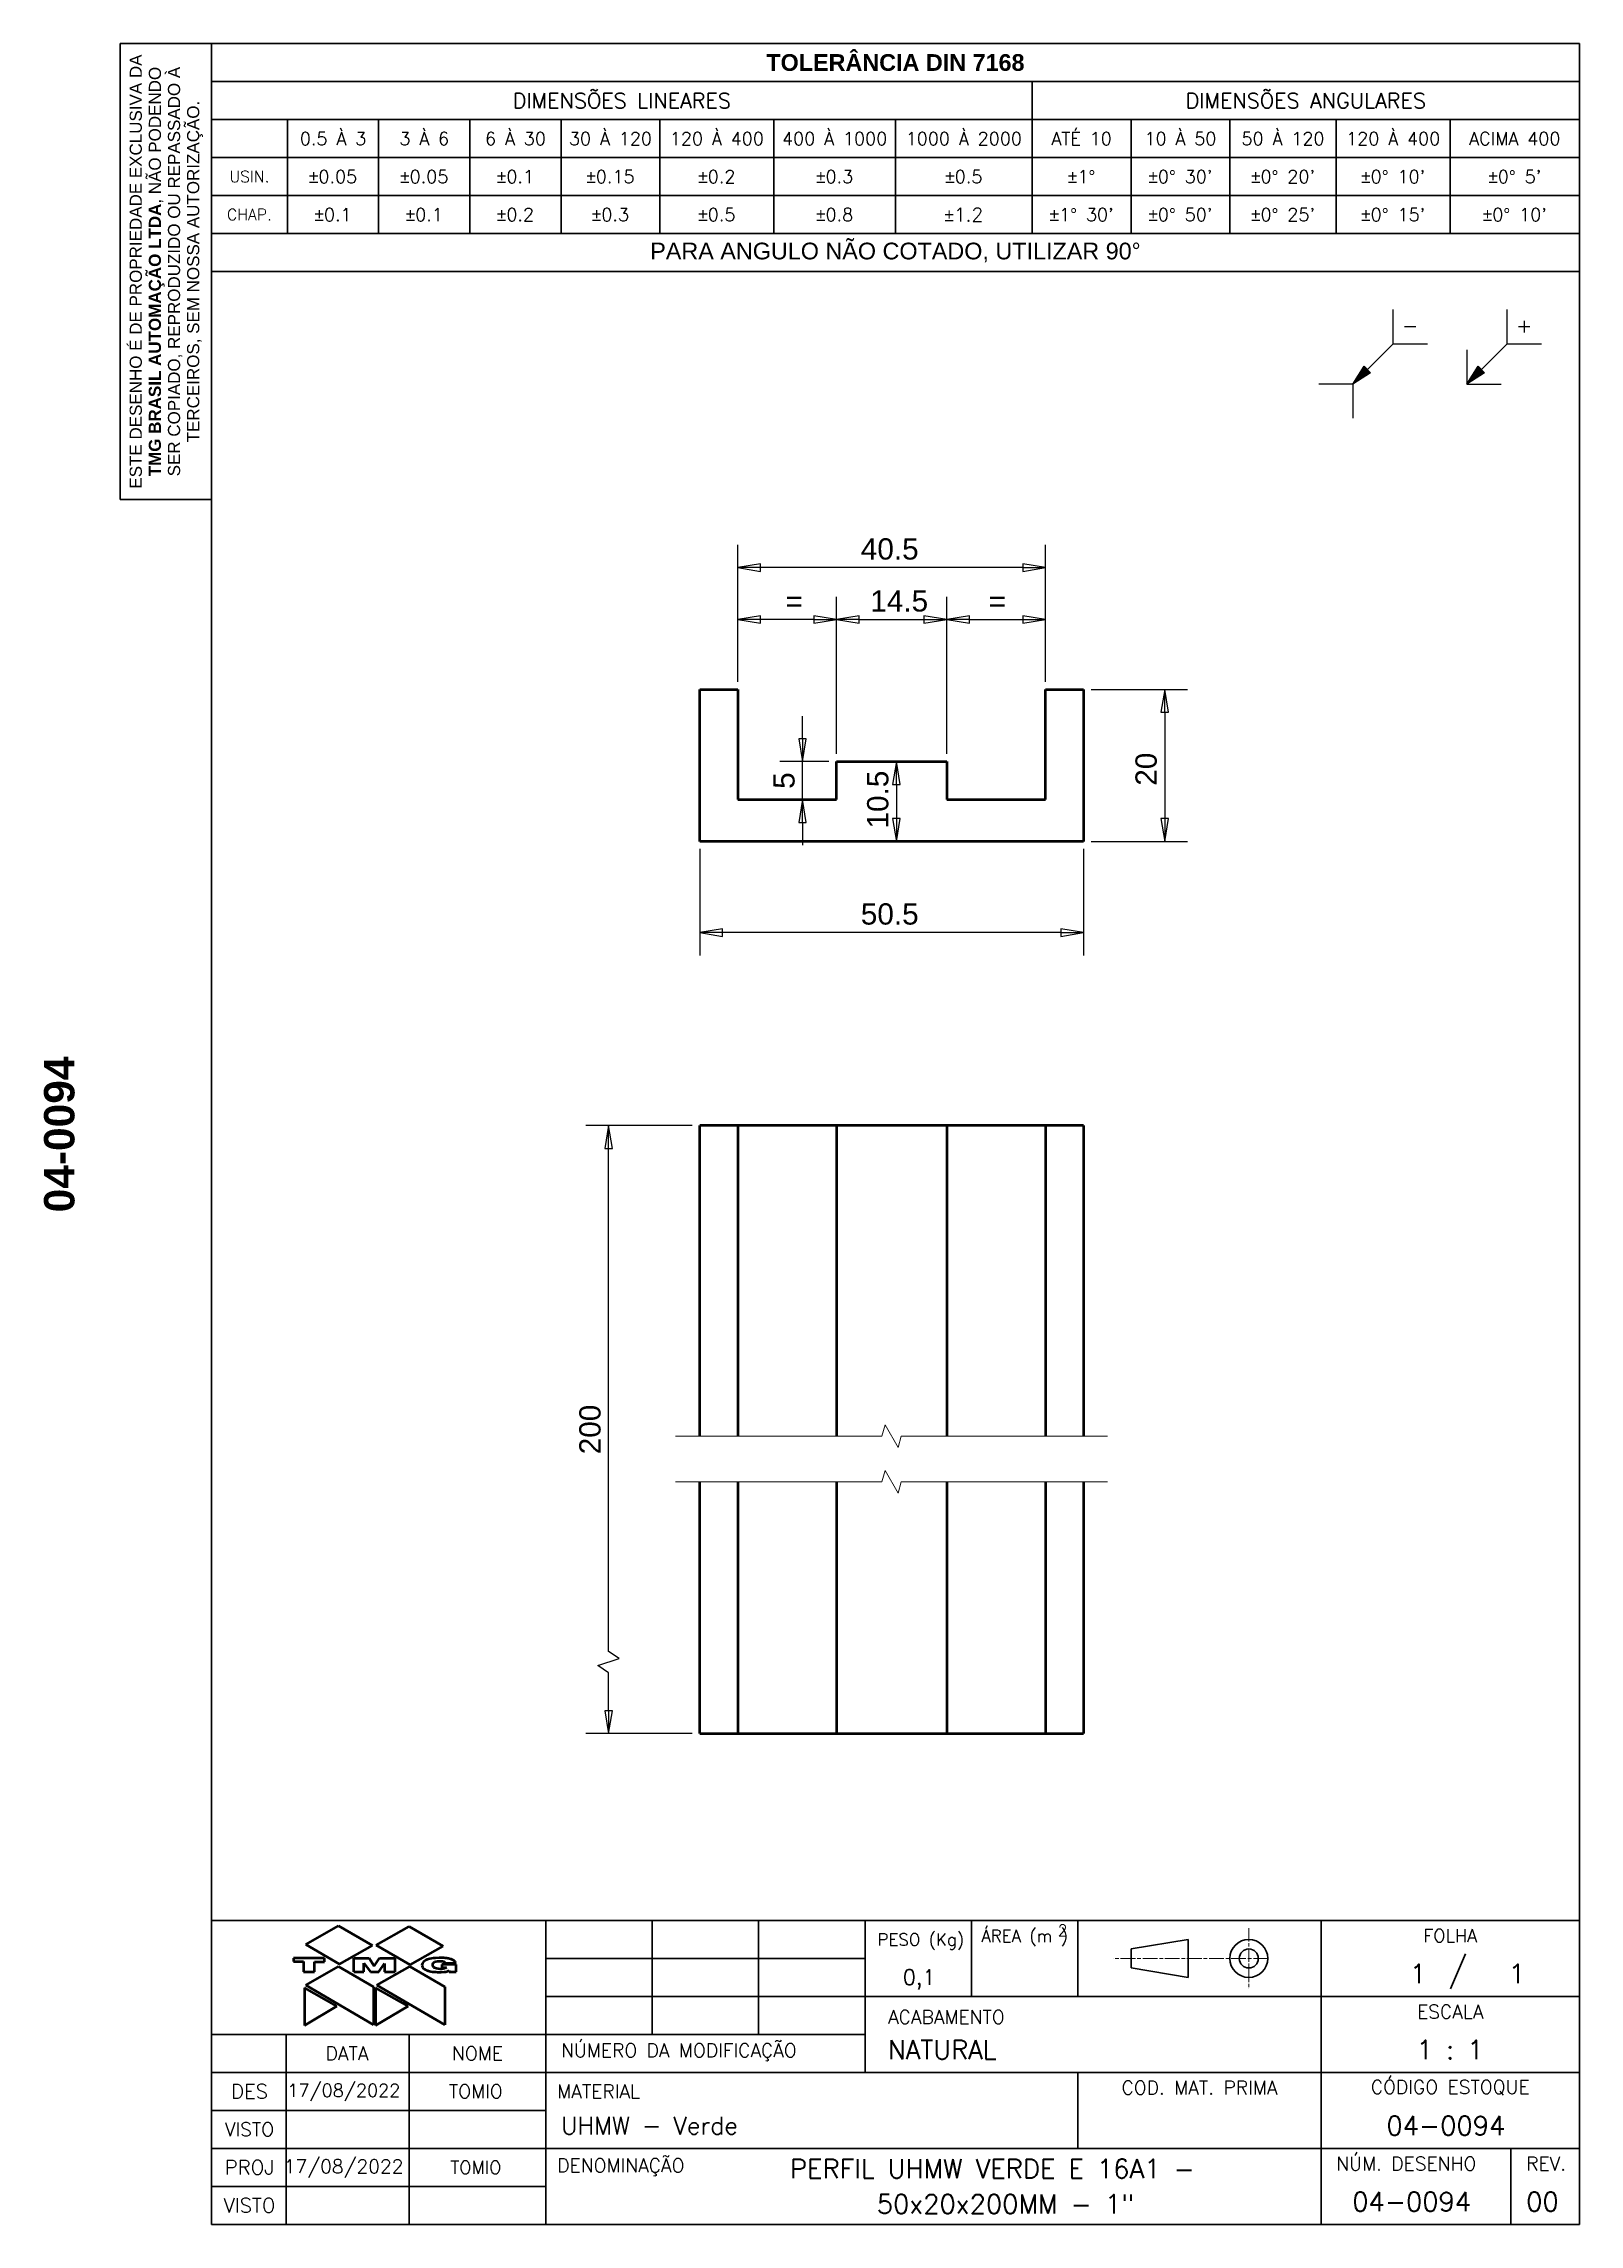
# Model space of a CAD drawing. Header units: millimetres. Extents: x 3 to 205, y 5 to 292.
import ezdxf
from ezdxf.enums import TextEntityAlignment as Align

# ---------------------------------------------------------------- set-up
doc = ezdxf.new("R2010")
doc.units = ezdxf.units.MM
doc.linetypes.add('LONG_DASH_DOTTED', pattern=[0.3543, 0.2362, -0.0295, 0.0591, -0.0295])
for name, color, linetype, lineweight in [('BORDA', 7, 'Continuous', 25), ('COTAS', 7, 'Continuous', 25), ('LEGENDA', 7, 'Continuous', 35)]:
    doc.layers.add(name, color=color, linetype=linetype, lineweight=lineweight)
for name, color, linetype, lineweight, true_color in [('CENTRO', 5, 'LONG_DASH_DOTTED', 9, 0x0000ff), ('CONTORNO', 1, 'Continuous', 50, 0xff0000), ('HACHURA', 7, 'Continuous', 9, 0xff8000), ('RUPTURA', 5, 'Continuous', 9, 0x0000ff)]:
    doc.layers.add(name, color=color, linetype=linetype, lineweight=lineweight, true_color=true_color)
doc.styles.add('Estilo de texto47', font='Simplex.shx')
doc.styles.add('Estilo de texto49', font='Simplex.shx')
doc.styles.add('Estilo de texto51', font='Simplex.shx')
doc.styles.add('Estilo de texto54', font='')
doc.styles.add('Estilo de texto58', font='Simplex.shx')
doc.styles.add('Estilo de texto83', font='Simplex.shx')
doc.styles.add('SELGRON - COTAS', font='arial.ttf')
doc.styles.add('SELGRON - LEGENDA', font='Simplex.shx')
doc.styles.get('Estilo de texto54').set_extended_font_data('Arial', bold=True)
doc.dimstyles.new('Selgron', dxfattribs={"dimtxt": 2.8, "dimasz": 3, "dimexe": 3, "dimexo": 1, "dimgap": 1, "dimtad": 1, "dimtoh": 1, "dimdec": 1, "dimrnd": 1e-08, "dimdsep": 46, "dimtxsty": 'SELGRON - COTAS', "dimblk": 'Filled-1', "dimcen": 0.09, "dimdle": 12, "dimclrd": 256, "dimclre": 256, "dimclrt": 7, "dimazin": 3, "dimtfac": 0.678571, "dimtmove": 0, "dimatfit": 3, "dimldrblk": 'Filled-1', "dimfxl": 0, "dimtolj": 1, "dimlwd": 25, "dimlwe": 25, "dimarcsym": 0})

# ---------------------------------------------------------------- blocks, each defined once
blk = doc.blocks.new('Bordas BORDA A4')
at = {"layer": 'HACHURA'}
for points in [[(175.2, 247.2), (177.53, 248.68), (176.68, 249.53)], [(190.2, 247.2), (192.53, 248.68), (191.68, 249.53)]]:
    blk.add_hatch(color=7, dxfattribs=at).paths.add_polyline_path(points)
at = {"layer": 'BORDA', "lineweight": 30}
for p, q in [((25, 292), (13, 292)), ((13, 292), (13, 232)), ((25, 292), (205, 292)), ((25, 5), (25, 292)), ((25, 292), (205, 292)), ((25, 262), (25, 292)), ((25, 232), (25, 292)), ((205, 292), (205, 5)), ((205, 292), (205, 262)), ((25, 287), (205, 287)), ((133, 287), (133, 267)), ((25, 282), (205, 282)), ((35, 282), (35, 267)), ((47, 282), (47, 267)), ((59, 282), (59, 267)), ((71, 282), (71, 267)), ((84, 282), (84, 267)), ((99, 282), (99, 267)), ((115, 282), (115, 267)), ((146, 282), (146, 267)), ((159, 282), (159, 267)), ((173, 282), (173, 267)), ((188, 282), (188, 267)), ((25, 277), (205, 277)), ((25, 272), (205, 272)), ((25, 267), (205, 267)), ((205, 262), (25, 262)), ((25, 262), (205, 262)), ((13, 232), (25, 232)), ((205, 5), (25, 5))]:
    blk.add_line(p, q, dxfattribs=at)
at = {"layer": 'BORDA'}
for p, q in [((180.5, 252.5), (180.5, 257)), ((195.5, 252.5), (195.5, 257)), ((197.75, 255.5), (197.75, 254)), ((182, 254.75), (183.5, 254.75)), ((197, 254.75), (198.5, 254.75)), ((175.2, 247.2), (180.5, 252.5)), ((180.5, 252.5), (185, 252.5)), ((190.2, 247.2), (195.5, 252.5)), ((190.2, 251.7), (190.2, 247.2)), ((195.5, 252.5), (200, 252.5)), ((175.2, 247.2), (170.7, 247.2)), ((175.2, 247.2), (176.68, 249.53)), ((177.53, 248.68), (175.2, 247.2)), ((175.2, 247.2), (175.2, 242.7)), ((176.68, 249.53), (177.53, 248.68)), ((190.2, 247.2), (191.68, 249.53)), ((192.53, 248.68), (190.2, 247.2)), ((190.2, 247.2), (194.7, 247.2)), ((191.68, 249.53), (192.53, 248.68))]:
    blk.add_line(p, q, dxfattribs=at)
at = {"layer": 'CONTORNO', "color": 7, "insert": (19.06, 262), "char_height": 1.6, "width": 57.868, "attachment_point": 5, "rotation": 90, "line_spacing_factor": 0.944222, "style": 'SELGRON - LEGENDA'}
blk.add_mtext('\\fArial|b0|i0;\\H1.6000;ESTE DESENHO É DE PROPRIEDADE EXCLUSIVA DA \\fArial|b1|i0;\\H1.6000;TMG BRASIL AUTOMAÇÃO LTDA\\fArial|b0|i0;\\H1.6000;, NÃO PODENDO SER COPIADO, REPRODUZIDO OU REPASSADO À TERCEIROS, SEM NOSSA AUTORIZAÇÃO.', dxfattribs=at)
at = {"layer": 'CONTORNO', "color": 7, "attachment_point": 5, "style": 'SELGRON - LEGENDA'}
for s, insert, char_height in [('\\fArial|b1|i0;\\H2.2000;TOLERÂNCIA DIN 7168', (115, 289.5), 2.2), ('\\FSimplex|b0|i0;\\H2.0000;DIMENSÕES LINEARES', (79, 284.5), 2), ('\\FSimplex|b0|i0;\\H2.0000;DIMENSÕES ANGULARES', (169, 284.5), 2), ('\\FSimplex|b0|i0;\\H1.7000;0.5 À 3', (41, 279.5), 1.7), ('\\FSimplex|b0|i0;\\H1.7000;3 À 6', (53, 279.5), 1.7), ('\\FSimplex|b0|i0;\\H1.7000;6 À 30', (65, 279.5), 1.7), ('\\FSimplex|b0|i0;\\H1.7000;30 À 120', (77.5, 279.5), 1.7), ('\\FSimplex|b0|i0;\\H1.7000;120 À 400', (91.5, 279.5), 1.7), ('\\FSimplex|b0|i0;\\H1.7000;400 À 1000', (107, 279.5), 1.7), ('\\FSimplex|b0|i0;\\H1.7000;1000 À 2000', (124, 279.5), 1.7), ('\\FSimplex|b0|i0;\\H1.7000;ATÉ 10', (139.5, 279.5), 1.7), ('\\FSimplex|b0|i0;\\H1.7000;10 À 50', (152.5, 279.5), 1.7), ('\\FSimplex|b0|i0;\\H1.7000;50 À 120', (166, 279.5), 1.7), ('\\FSimplex|b0|i0;\\H1.7000;120 À 400', (180.5, 279.5), 1.7), ('\\FSimplex|b0|i0;\\H1.7000;ACIMA 400', (196.5, 279.5), 1.7), ('\\FSimplex|b0|i0;\\H1.5000;USIN.', (30, 274.5), 1.5), ('\\fAIGDT|b0|i0;\\H1.7000;`\\FSimplex|b0|i0;\\H1.7000;0.05', (41, 274.5), 1.7), ('\\fAIGDT|b0|i0;\\H1.7000;`\\FSimplex|b0|i0;\\H1.7000;0.05', (53, 274.5), 1.7), ('\\fAIGDT|b0|i0;\\H1.7000;`\\FSimplex|b0|i0;\\H1.7000;0.1', (65, 274.5), 1.7), ('\\fAIGDT|b0|i0;\\H1.7000;`\\FSimplex|b0|i0;\\H1.7000;0.15', (77.5, 274.5), 1.7), ('\\fAIGDT|b0|i0;\\H1.7000;`\\FSimplex|b0|i0;\\H1.7000;0.2', (91.5, 274.5), 1.7), ('\\fAIGDT|b0|i0;\\H1.7000;`\\FSimplex|b0|i0;\\H1.7000;0.3', (107, 274.5), 1.7), ('\\fAIGDT|b0|i0;\\H1.7000;`\\FSimplex|b0|i0;\\H1.7000;0.5', (124, 274.5), 1.7), ('\\fAIGDT|b0|i0;\\H1.7000;`\\FSimplex|b0|i0;\\H1.7000;1\\fAIGDT|b0|i0;\\H1.7000;~', (139.5, 274.5), 1.7), ("\\fAIGDT|b0|i0;\\H1.7000;`\\FSimplex|b0|i0;\\H1.7000;0\\fAIGDT|b0|i0;\\H1.7000;~\\FSimplex|b0|i0;\\H1.7000; 30'", (152.5, 274.5), 1.7), ("\\fAIGDT|b0|i0;\\H1.7000;`\\FSimplex|b0|i0;\\H1.7000;0\\fAIGDT|b0|i0;\\H1.7000;~\\FSimplex|b0|i0;\\H1.7000; 20'", (166, 274.5), 1.7), ("\\fAIGDT|b0|i0;\\H1.7000;`\\FSimplex|b0|i0;\\H1.7000;0\\fAIGDT|b0|i0;\\H1.7000;~\\FSimplex|b0|i0;\\H1.7000; 10'", (180.5, 274.5), 1.7), ("\\fAIGDT|b0|i0;\\H1.7000;`\\FSimplex|b0|i0;\\H1.7000;0\\fAIGDT|b0|i0;\\H1.7000;~\\FSimplex|b0|i0;\\H1.7000; 5'", (196.5, 274.5), 1.7), ('\\FSimplex|b0|i0;\\H1.5000;CHAP.', (30, 269.5), 1.5), ('\\fAIGDT|b0|i0;\\H1.7000;`\\FSimplex|b0|i0;\\H1.7000;0.1', (41, 269.5), 1.7), ('\\fAIGDT|b0|i0;\\H1.7000;`\\FSimplex|b0|i0;\\H1.7000;0.1', (53, 269.5), 1.7), ('\\fAIGDT|b0|i0;\\H1.7000;`\\FSimplex|b0|i0;\\H1.7000;0.2', (65, 269.5), 1.7), ('\\fAIGDT|b0|i0;\\H1.7000;`\\FSimplex|b0|i0;\\H1.7000;0.3', (77.5, 269.5), 1.7), ('\\fAIGDT|b0|i0;\\H1.7000;`\\FSimplex|b0|i0;\\H1.7000;0.5', (91.5, 269.5), 1.7), ('\\fAIGDT|b0|i0;\\H1.7000;`\\FSimplex|b0|i0;\\H1.7000;0.8', (107, 269.5), 1.7), ('\\fAIGDT|b0|i0;\\H1.7000;`\\FSimplex|b0|i0;\\H1.8000;1.2', (124, 269.5), 2.5), ("\\fAIGDT|b0|i0;\\H1.7000;`\\FSimplex|b0|i0;\\H1.7000;1\\fAIGDT|b0|i0;\\H1.7000;~\\FSimplex|b0|i0;\\H1.7000; 30'", (139.5, 269.5), 1.7), ("\\fAIGDT|b0|i0;\\H1.7000;`\\FSimplex|b0|i0;\\H1.7000;0\\fAIGDT|b0|i0;\\H1.7000;~\\FSimplex|b0|i0;\\H1.7000; 50'", (152.5, 269.5), 1.7), ("\\fAIGDT|b0|i0;\\H1.7000;`\\FSimplex|b0|i0;\\H1.7000;0\\fAIGDT|b0|i0;\\H1.7000;~\\FSimplex|b0|i0;\\H1.7000; 25'", (166, 269.5), 1.7), ("\\fAIGDT|b0|i0;\\H1.7000;`\\FSimplex|b0|i0;\\H1.7000;0\\fAIGDT|b0|i0;\\H1.7000;~\\FSimplex|b0|i0;\\H1.7000; 15'", (180.5, 269.5), 1.7), ("\\fAIGDT|b0|i0;\\H1.7000;`\\FSimplex|b0|i0;\\H1.7000;0\\fAIGDT|b0|i0;\\H1.7000;~\\FSimplex|b0|i0;\\H1.7000; 10'", (196.5, 269.5), 1.7), ('\\fArial|b0|i0;\\H2.2000;PARA ANGULO NÃO COTADO, UTILIZAR 90\\fAIGDT|b0|i0;\\H2.2000;~', (115, 264.5), 2.2)]:
    blk.add_mtext(s, dxfattribs=dict(at, insert=insert, char_height=char_height))
at = {"layer": 'CONTORNO', "color": 7, "style": 'Estilo de texto54'}
blk.add_attdef('STOCK_NUMBER_001', (6.97, 138.19), '', height=4, rotation=90, dxfattribs=at)
blk = doc.blocks.new('Blocos de títulos LEGENDA SELGRON')
at = {"layer": 'CENTRO', "ltscale": 7.526578}
blk.add_line((288.11, 94.53), (288.11, 86.53), dxfattribs=at)
at = {"layer": 'CENTRO', "ltscale": 8.216806}
blk.add_line((290.65, 90.53), (270.27, 90.53), dxfattribs=at)
at = {"layer": 'CONTORNO', "color": 7}
for p, q in [((164.01, 92.36), (168.34, 94.82)), ((168.34, 94.82), (172.79, 92.22)), ((173.29, 92.29), (177.63, 94.75)), ((177.63, 94.75), (182.08, 92.16)), ((164.01, 92.36), (168.45, 89.76)), ((168.45, 89.76), (172.79, 92.22)), ((173.29, 92.29), (177.74, 89.69)), ((177.74, 89.69), (182.08, 92.16)), ((162.41, 90.58), (162.41, 90.12)), ((166.47, 90.58), (162.41, 90.58)), ((162.41, 90.12), (163.71, 90.12)), ((163.71, 90.12), (163.71, 88.77)), ((164.01, 87.01), (168.34, 89.47)), ((165.15, 88.77), (165.15, 90.09)), ((165.15, 90.09), (166.47, 90.09)), ((166.47, 90.09), (166.47, 90.58)), ((168.34, 89.47), (172.95, 86.79)), ((170.32, 88.77), (170.32, 90.58)), ((170.32, 90.58), (172.34, 90.58)), ((171.67, 88.77), (171.67, 89.91)), ((171.67, 89.91), (172.52, 88.77)), ((172.34, 90.58), (173.02, 89.53)), ((173.02, 89.53), (173.7, 90.58)), ((173.36, 87.01), (177.69, 89.47)), ((173.62, 88.77), (174.39, 89.87)), ((173.7, 90.58), (175.76, 90.58)), ((174.39, 89.87), (174.39, 88.77)), ((175.76, 88.77), (175.76, 90.58)), ((177.69, 89.47), (182.3, 86.79)), ((179.32, 89.76), (179.3, 89.67)), ((179.3, 89.67), (179.32, 89.54)), ((179.39, 89.91), (179.32, 89.76)), ((179.32, 89.54), (179.39, 89.36)), ((179.5, 90.07), (179.39, 89.91)), ((179.39, 89.36), (179.48, 89.25)), ((179.48, 89.25), (179.65, 89.12)), ((179.68, 90.21), (179.5, 90.07)), ((179.65, 89.12), (179.85, 89.01)), ((179.83, 90.29), (179.68, 90.21)), ((180.01, 90.38), (179.83, 90.29)), ((179.85, 89.01), (179.96, 88.97)), ((180.34, 90.49), (180.01, 90.38)), ((180.83, 90.57), (180.34, 90.49)), ((180.73, 89.72), (180.75, 89.8)), ((180.73, 89.61), (180.73, 89.72)), ((180.75, 89.52), (180.73, 89.61)), ((180.75, 89.8), (180.8, 89.91)), ((180.82, 89.43), (180.75, 89.52)), ((180.8, 89.91), (180.86, 89.98)), ((180.89, 89.36), (180.82, 89.43)), ((181.1, 90.58), (180.83, 90.57)), ((180.86, 89.98), (180.97, 90.07)), ((180.97, 89.3), (180.89, 89.36)), ((180.97, 90.07), (181.11, 90.11)), ((181.08, 89.25), (180.97, 89.3)), ((181.24, 89.21), (181.08, 89.25)), ((181.59, 90.61), (181.1, 90.58)), ((181.11, 90.11), (181.33, 90.16)), ((181.46, 89.17), (181.24, 89.21)), ((181.33, 90.16), (181.63, 90.18)), ((181.68, 89.14), (181.46, 89.17)), ((181.99, 90.62), (181.59, 90.61)), ((181.63, 90.18), (181.9, 90.18)), ((181.81, 89.14), (181.68, 89.14)), ((181.94, 89.14), (181.81, 89.14)), ((181.9, 90.18), (182.01, 90.16)), ((181.92, 89.74), (181.92, 89.36)), ((183.81, 89.74), (181.92, 89.74)), ((181.92, 89.36), (182.54, 89.36)), ((182.1, 89.17), (181.94, 89.14)), ((182.18, 90.6), (181.99, 90.62)), ((182.01, 90.16), (182.12, 90.11)), ((182.23, 89.19), (182.1, 89.17)), ((182.12, 90.11), (182.21, 90.08)), ((182.38, 90.57), (182.18, 90.6)), ((182.21, 90.08), (182.32, 90)), ((182.36, 89.23), (182.23, 89.19)), ((182.32, 90), (182.38, 89.91)), ((182.45, 89.28), (182.36, 89.23)), ((182.58, 90.55), (182.38, 90.57)), ((182.38, 89.91), (183.75, 89.91)), ((182.54, 89.36), (182.45, 89.28)), ((182.69, 90.53), (182.58, 90.55)), ((182.82, 90.51), (182.69, 90.53)), ((182.95, 90.46), (182.82, 90.51)), ((183.04, 90.44), (182.95, 90.46)), ((183.13, 90.42), (183.04, 90.44)), ((183.24, 90.38), (183.13, 90.42)), ((183.33, 90.33), (183.24, 90.38)), ((183.42, 90.29), (183.33, 90.33)), ((183.48, 90.25), (183.42, 90.29)), ((183.55, 90.2), (183.48, 90.25)), ((183.64, 90.13), (183.55, 90.2)), ((183.68, 90.07), (183.64, 90.13)), ((183.72, 90), (183.68, 90.07)), ((183.75, 89.96), (183.72, 90)), ((183.75, 89.91), (183.75, 89.96)), ((183.81, 88.77), (183.81, 89.74)), ((163.71, 88.77), (165.15, 88.77)), ((163.83, 86.68), (163.83, 81.73)), ((168.12, 84.26), (163.83, 86.68)), ((164.01, 87.01), (172.95, 81.81)), ((170.32, 88.77), (171.67, 88.77)), ((172.52, 88.77), (173.62, 88.77)), ((172.95, 86.79), (172.95, 81.81)), ((173.18, 86.68), (173.18, 81.73)), ((177.47, 84.26), (173.18, 86.68)), ((173.36, 87.01), (182.3, 81.81)), ((174.39, 88.77), (175.76, 88.77)), ((179.96, 88.97), (180.12, 88.92)), ((180.12, 88.92), (180.31, 88.86)), ((180.31, 88.86), (180.49, 88.81)), ((180.49, 88.81), (180.69, 88.79)), ((180.69, 88.79), (180.84, 88.77)), ((180.84, 88.77), (181.11, 88.75)), ((181.11, 88.75), (181.33, 88.73)), ((181.33, 88.73), (181.41, 88.73)), ((181.41, 88.73), (181.63, 88.73)), ((181.63, 88.73), (181.85, 88.73)), ((181.85, 88.73), (182.21, 88.77)), ((182.21, 88.77), (182.43, 88.79)), ((182.3, 86.79), (182.3, 81.81)), ((182.43, 88.79), (182.69, 88.88)), ((182.69, 88.88), (182.87, 88.95)), ((182.87, 88.95), (182.89, 88.77)), ((182.89, 88.77), (183.81, 88.77)), ((163.83, 81.73), (168.12, 84.26)), ((173.18, 81.73), (177.47, 84.26))]:
    blk.add_line(p, q, dxfattribs=at)
at = {"layer": 'LEGENDA', "lineweight": 30}
for p, q in [((151.61, 95.53), (331.61, 95.53)), ((151.61, 55.53), (151.61, 95.53)), ((195.61, 95.53), (195.61, 55.53)), ((209.61, 95.53), (209.61, 80.53)), ((223.61, 95.53), (223.61, 80.53)), ((237.61, 95.53), (237.61, 80.53)), ((265.61, 95.53), (265.61, 85.53)), ((297.61, 95.53), (297.61, 55.53)), ((331.61, 95.53), (331.61, 55.53)), ((195.61, 90.53), (237.61, 90.53)), ((151.61, 80.53), (195.61, 80.53)), ((161.44, 80.53), (161.44, 55.53)), ((177.61, 80.53), (177.61, 55.53)), ((195.61, 80.53), (237.61, 80.53)), ((151.61, 75.53), (195.61, 75.53)), ((195.61, 75.53), (331.61, 75.53)), ((265.61, 75.53), (265.61, 65.53)), ((151.61, 70.53), (195.61, 70.53)), ((151.61, 65.53), (195.61, 65.53)), ((195.61, 65.53), (331.61, 65.53)), ((151.61, 60.53), (195.61, 60.53)), ((331.61, 55.53), (151.61, 55.53))]:
    blk.add_line(p, q, dxfattribs=at)
at = {"layer": 'LEGENDA'}
for p, q in [((251.61, 95.53), (251.61, 85.53)), ((272.61, 91.78), (280.11, 93.03)), ((280.11, 93.03), (280.11, 88.03)), ((272.61, 89.28), (272.61, 91.78)), ((280.11, 88.03), (272.61, 89.28)), ((316.61, 91.14), (314.67, 86.53)), ((195.61, 85.53), (237.61, 85.53)), ((251.61, 85.53), (237.61, 85.53)), ((251.61, 85.53), (265.61, 85.53)), ((265.61, 85.53), (331.61, 85.53)), ((237.61, 80.53), (237.61, 75.53)), ((322.61, 65.53), (322.61, 55.53))]:
    blk.add_line(p, q, dxfattribs=at)
for radius in [2.5, 1.25]:
    blk.add_circle((288.11, 90.53), radius, dxfattribs=at)
at = {"layer": 'CONTORNO', "color": 7, "style": 'SELGRON - LEGENDA'}
for s, insert, char_height, attachment_point in [('\\FSimplex|b0|i0;\\H1.6000;ÁREA (m )', (258.61, 93.23), 1.6, 5), ('\\FSimplex|b0|i0;\\H1.5000;2', (263.61, 94.23), 1.5, 5), ('\\FSimplex|b0|i0;\\H1.6000;PESO (Kg)\\P', (244.95, 92.75), 1.6, 5), ('\\FSimplex|b0|i0;\\H1.7000;FOLHA', (314.61, 93.53), 1.7, 5), ('\\FSimplex|b0|i0;\\H1.8000;ACABAMENTO', (240.64, 82.82), 1.8, 4), ('\\FSimplex|b0|i0;\\H1.8000;ESCALA', (314.61, 83.53), 1.8, 5), ('\\FSimplex|b0|i0;\\H1.8000;DATA', (169.44, 78.03), 1.8, 5), ('\\FSimplex|b0|i0;\\H1.8000;NOME', (186.61, 78.03), 1.8, 5), ('\\FSimplex|b0|i0;\\H1.8000;NÚMERO DA MODIFICAÇÃO', (197.61, 78.17), 1.8, 4), ('\\FSimplex|b0|i0;\\H1.8000;CÓDIGO ESTOQUE', (314.61, 73.53), 1.8, 5), ('\\FSimplex|b0|i0;\\H1.8000;COD. MAT. PRIMA', (281.61, 73.53), 1.8, 5), ('\\FSimplex|b0|i0;\\H1.8000;VISTO', (156.61, 68.03), 1.8, 5), ('\\FSimplex|b0|i0;\\H1.8000;DENOMINAÇÃO', (197.11, 63.03), 1.8, 4), ('\\FSimplex|b0|i0;\\H1.8000;NÚM. DESENHO', (299.61, 63.53), 1.8, 4), ('\\FSimplex|b0|i0;\\H1.8000;REV.', (324.61, 63.53), 1.8, 4)]:
    blk.add_mtext(s, dxfattribs=dict(at, insert=insert, char_height=char_height, attachment_point=attachment_point))
for s, insert, char_height, width, attachment_point in [('\\FSimplex|b0|i0;\\H1.9000;DES', (156.61, 73.03), 1.9, 6.6594, 5), ('\\FSimplex|b0|i0;\\H1.8000;MATERIAL', (197.11, 73.03), 1.8, 12.5739, 4), ('\\FSimplex|b0|i0;\\H1.9000;PROJ', (156.61, 63.03), 1.9, 7.0803, 5), ('\\FSimplex|b0|i0;\\H1.9000;VISTO', (156.61, 58.03), 1.9, 7.7824, 5)]:
    blk.add_mtext(s, dxfattribs=dict(at, insert=insert, char_height=char_height, width=width, attachment_point=attachment_point))
at = {"layer": 'CONTORNO', "color": 7}
for tag, height, style, p in [('RLM_3', 1.8, 'Estilo de texto51', (202.61, 93.03)), ('RLM_6', 1.8, 'Estilo de texto51', (216.61, 93.03)), ('RLM_9', 1.8, 'Estilo de texto51', (230.61, 93.03)), ('ÁREA', 2, 'Estilo de texto47', (258.61, 87.83)), ('RLM_2', 1.8, 'Estilo de texto51', (202.61, 88.03)), ('RLM_5', 1.8, 'Estilo de texto51', (216.61, 88.03)), ('RLM_8', 1.8, 'Estilo de texto51', (230.61, 88.03)), ('RLM_1', 1.8, 'Estilo de texto51', (202.61, 83.03)), ('RLM_4', 1.8, 'Estilo de texto51', (216.61, 83.03)), ('RLM_7', 1.8, 'Estilo de texto51', (230.61, 83.03))]:
    blk.add_attdef(tag, text='', height=height, dxfattribs=dict(at, style=style)).set_placement(p, align=Align.MIDDLE_CENTER)
for tag, p, height, style in [('PESO_001', (242.59, 87.07), 2, 'Estilo de texto47'), ('Sheet_number_001', (309.31, 87.28), 2.5, 'SELGRON - LEGENDA'), ('Number_of_sheets_001', (322.31, 87.28), 2.5, 'SELGRON - LEGENDA'), ('ACABAMENTO_001', (240.61, 77.29), 2.49, 'Estilo de texto83'), ('ESCALA_001', (310.2, 77.28), 2.5, 'SELGRON - LEGENDA'), ('CHECKED_DATE_001', (161.59, 72.31), 1.7, 'Estilo de texto49'), ('DESIGNER_001', (182.84, 72.13), 1.8, 'Estilo de texto51'), ('MATERIAL_001', (197.61, 67.38), 2.3, 'Estilo de texto58'), ('STOCK_NUMBER_001', (306.22, 67.28), 2.5, 'SELGRON - LEGENDA'), ('ENG_APPROVAL_DATE_001', (161.13, 62.26), 1.8, 'Estilo de texto51'), ('PROJECT_001', (183.05, 62.18), 1.7, 'Estilo de texto49'), ('DESCRIPTION_001', (227.73, 61.61), 2.5, 'SELGRON - LEGENDA'), ('DESCRIPTION_002', (239.16, 56.96), 2.5, 'SELGRON - LEGENDA'), ('PART_NUMBER_001', (301.72, 57.28), 2.5, 'SELGRON - LEGENDA'), ('REVISION_NUMBER_001', (324.61, 57.28), 2.5, 'SELGRON - LEGENDA')]:
    blk.add_attdef(tag, p, '', height=height, dxfattribs=dict(at, style=style))
blk = doc.blocks.new('Filled-1')
at = {"color": 0}
for p, q in [((0, 0), (-1, 0.167)), ((-1, 0.167), (-1, -0.167)), ((-1, 0), (0, 0)), ((-1, -0.167), (0, 0))]:
    blk.add_line(p, q, dxfattribs=at)
at = {"color": 0, "flags": 128}
blk.add_lwpolyline([(-1, -0.167), (0, 0), (-1, 0.167), (-1, -0.167)], dxfattribs=at)
at = {"color": 0}
blk.add_solid([(-1, -0.167), (0, 0), (-1, 0.167), (-1, -0.167)], dxfattribs=at)
blk = doc.blocks.new('*D6')
at = {"layer": 'COTAS', "linetype": 'Continuous', "lineweight": 25, "transparency": 16777216}
for p, q in [((89.25, 186.01), (89.25, 172.01)), ((139.75, 186.01), (139.75, 172.01)), ((136.75, 175.01), (92.25, 175.01))]:
    blk.add_line(p, q, dxfattribs=at)
at = {"layer": 'Defpoints', "color": 0, "linetype": 'Continuous', "transparency": 16777216}
for p in [(89.25, 187.01), (139.75, 187.01), (89.25, 175.01)]:
    blk.add_point(p, dxfattribs=at)
at = {"layer": 'COTAS', "linetype": 'Continuous', "lineweight": 25, "transparency": 16777216, "xscale": 3, "yscale": 3, "zscale": 3, "rotation": 180}
blk.add_blockref('Filled-1', (89.25, 175.01), dxfattribs=at)
at = {"layer": 'COTAS', "linetype": 'Continuous', "lineweight": 25, "transparency": 16777216, "xscale": 3, "yscale": 3, "zscale": 3}
blk.add_blockref('Filled-1', (139.75, 175.01), dxfattribs=at)
at = {"layer": 'COTAS', "color": 7, "linetype": 'Continuous', "lineweight": 25, "transparency": 16777216, "insert": (114.25, 177.44), "char_height": 2.8, "attachment_point": 5, "style": 'SELGRON - COTAS'}
blk.add_mtext('\\A1;50.5', dxfattribs=at)
blk = doc.blocks.new('*D7')
at = {"layer": 'COTAS', "linetype": 'Continuous', "lineweight": 25, "transparency": 16777216}
for p, q in [((107.25, 198.51), (107.25, 219.21)), ((121.75, 198.51), (121.75, 219.21)), ((110.25, 216.21), (118.75, 216.21))]:
    blk.add_line(p, q, dxfattribs=at)
at = {"layer": 'Defpoints', "color": 0, "linetype": 'Continuous', "transparency": 16777216}
for p in [(121.75, 216.21), (107.25, 197.51), (121.75, 197.51)]:
    blk.add_point(p, dxfattribs=at)
at = {"layer": 'COTAS', "linetype": 'Continuous', "lineweight": 25, "transparency": 16777216, "xscale": 3, "yscale": 3, "zscale": 3, "rotation": 180}
blk.add_blockref('Filled-1', (107.25, 216.21), dxfattribs=at)
at = {"layer": 'COTAS', "linetype": 'Continuous', "lineweight": 25, "transparency": 16777216, "xscale": 3, "yscale": 3, "zscale": 3}
blk.add_blockref('Filled-1', (121.75, 216.21), dxfattribs=at)
at = {"layer": 'COTAS', "color": 7, "linetype": 'Continuous', "lineweight": 25, "transparency": 16777216, "insert": (115.5, 218.64), "char_height": 2.8, "attachment_point": 5, "style": 'SELGRON - COTAS'}
blk.add_mtext('\\A1;14.5', dxfattribs=at)
blk = doc.blocks.new('*D8')
at = {"layer": 'COTAS', "linetype": 'Continuous', "lineweight": 25, "transparency": 16777216}
for p, q in [((140.75, 207.01), (153.43, 207.01)), ((150.43, 204.01), (150.43, 190.01)), ((140.75, 187.01), (153.43, 187.01))]:
    blk.add_line(p, q, dxfattribs=at)
at = {"layer": 'Defpoints', "color": 0, "linetype": 'Continuous', "transparency": 16777216}
for p in [(139.75, 207.01), (139.75, 187.01), (150.43, 187.01)]:
    blk.add_point(p, dxfattribs=at)
at = {"layer": 'COTAS', "linetype": 'Continuous', "lineweight": 25, "transparency": 16777216, "xscale": 3, "yscale": 3, "zscale": 3}
for p, rotation in [((150.43, 207.01), 90), ((150.43, 187.01), 270)]:
    blk.add_blockref('Filled-1', p, dxfattribs=dict(at, rotation=rotation))
at = {"layer": 'COTAS', "color": 7, "linetype": 'Continuous', "lineweight": 25, "transparency": 16777216, "insert": (148, 196.51), "char_height": 2.8, "attachment_point": 5, "rotation": 90, "style": 'SELGRON - COTAS'}
blk.add_mtext('\\A1;20', dxfattribs=at)
blk = doc.blocks.new('*D9')
at = {"layer": 'COTAS', "linetype": 'Continuous', "lineweight": 25, "transparency": 16777216}
for p, q in [((94.25, 208.01), (94.25, 226.05)), ((134.75, 208.01), (134.75, 226.05)), ((131.75, 223.05), (97.25, 223.05))]:
    blk.add_line(p, q, dxfattribs=at)
at = {"layer": 'Defpoints', "color": 0, "linetype": 'Continuous', "transparency": 16777216}
for p in [(94.25, 223.05), (94.25, 207.01), (134.75, 207.01)]:
    blk.add_point(p, dxfattribs=at)
at = {"layer": 'COTAS', "linetype": 'Continuous', "lineweight": 25, "transparency": 16777216, "xscale": 3, "yscale": 3, "zscale": 3, "rotation": 180}
blk.add_blockref('Filled-1', (94.25, 223.05), dxfattribs=at)
at = {"layer": 'COTAS', "linetype": 'Continuous', "lineweight": 25, "transparency": 16777216, "xscale": 3, "yscale": 3, "zscale": 3}
blk.add_blockref('Filled-1', (134.75, 223.05), dxfattribs=at)
at = {"layer": 'COTAS', "color": 7, "linetype": 'Continuous', "lineweight": 25, "transparency": 16777216, "insert": (114.25, 225.48), "char_height": 2.8, "attachment_point": 5, "style": 'SELGRON - COTAS'}
blk.add_mtext('\\A1;40.5', dxfattribs=at)
blk = doc.blocks.new('*D10')
at = {"layer": 'COTAS', "linetype": 'Continuous', "lineweight": 25, "transparency": 16777216}
for p, q in [((88.25, 149.61), (74.25, 149.61)), ((77.25, 80.4), (77.25, 146.61)), ((78.65, 79.47), (77.25, 80.4)), ((75.85, 78.54), (78.65, 79.47)), ((77.25, 77.6), (75.85, 78.54)), ((77.25, 72.6), (77.25, 77.6)), ((88.25, 69.6), (74.25, 69.6))]:
    blk.add_line(p, q, dxfattribs=at)
at = {"layer": 'Defpoints', "color": 0, "linetype": 'Continuous', "transparency": 16777216}
for p in [(77.25, 149.61), (89.25, 149.61), (89.25, 69.6)]:
    blk.add_point(p, dxfattribs=at)
at = {"layer": 'COTAS', "linetype": 'Continuous', "lineweight": 25, "transparency": 16777216, "xscale": 3, "yscale": 3, "zscale": 3}
for p, rotation in [((77.25, 149.61), 90), ((77.25, 69.6), 270)]:
    blk.add_blockref('Filled-1', p, dxfattribs=dict(at, rotation=rotation))
at = {"layer": 'COTAS', "color": 7, "linetype": 'Continuous', "lineweight": 25, "transparency": 16777216, "insert": (74.82, 109.61), "char_height": 2.8, "attachment_point": 5, "rotation": 90, "style": 'SELGRON - COTAS'}
blk.add_mtext('\\A1;200', dxfattribs=at)
blk = doc.blocks.new('*D11')
at = {"layer": 'COTAS', "linetype": 'Continuous', "lineweight": 25, "transparency": 16777216}
blk.add_line((115.12, 194.51), (115.12, 190.01), dxfattribs=at)
at = {"layer": 'Defpoints', "color": 0, "linetype": 'Continuous', "transparency": 16777216}
for p in [(115.12, 197.51), (115.12, 187.01), (115.2, 187.01)]:
    blk.add_point(p, dxfattribs=at)
at = {"layer": 'COTAS', "linetype": 'Continuous', "lineweight": 25, "transparency": 16777216, "xscale": 3, "yscale": 3, "zscale": 3}
for p, rotation in [((115.12, 197.51), 90), ((115.12, 187.01), 270)]:
    blk.add_blockref('Filled-1', p, dxfattribs=dict(at, rotation=rotation))
at = {"layer": 'COTAS', "color": 7, "linetype": 'Continuous', "lineweight": 25, "transparency": 16777216, "insert": (112.69, 192.51), "char_height": 2.8, "attachment_point": 5, "rotation": 90, "style": 'SELGRON - COTAS'}
blk.add_mtext('\\A1;10.5', dxfattribs=at)
blk = doc.blocks.new('*D12')
at = {"layer": 'COTAS', "linetype": 'Continuous', "lineweight": 25, "transparency": 16777216}
for p, q in [((94.25, 208.01), (94.25, 219.21)), ((107.25, 198.51), (107.25, 219.21)), ((104.25, 216.21), (97.25, 216.21))]:
    blk.add_line(p, q, dxfattribs=at)
at = {"layer": 'Defpoints', "color": 0, "linetype": 'Continuous', "transparency": 16777216}
for p in [(94.25, 216.21), (94.25, 207.01), (107.25, 197.51)]:
    blk.add_point(p, dxfattribs=at)
at = {"layer": 'COTAS', "linetype": 'Continuous', "lineweight": 25, "transparency": 16777216, "xscale": 3, "yscale": 3, "zscale": 3, "rotation": 180}
blk.add_blockref('Filled-1', (94.25, 216.21), dxfattribs=at)
at = {"layer": 'COTAS', "linetype": 'Continuous', "lineweight": 25, "transparency": 16777216, "xscale": 3, "yscale": 3, "zscale": 3}
blk.add_blockref('Filled-1', (107.25, 216.21), dxfattribs=at)
at = {"layer": 'COTAS', "color": 7, "linetype": 'Continuous', "lineweight": 25, "transparency": 16777216, "insert": (101.12, 218.61), "char_height": 2.8, "attachment_point": 5, "style": 'SELGRON - COTAS'}
blk.add_mtext('\\A1; \\fArial|b0|i0;\\H2.8000;=', dxfattribs=at)
blk = doc.blocks.new('*D13')
at = {"layer": 'COTAS', "linetype": 'Continuous', "lineweight": 25, "transparency": 16777216}
for p, q in [((121.75, 198.51), (121.75, 219.21)), ((134.75, 208.01), (134.75, 219.21)), ((124.75, 216.21), (131.75, 216.21))]:
    blk.add_line(p, q, dxfattribs=at)
at = {"layer": 'Defpoints', "color": 0, "linetype": 'Continuous', "transparency": 16777216}
for p in [(134.75, 216.21), (134.75, 207.01), (121.75, 197.51)]:
    blk.add_point(p, dxfattribs=at)
at = {"layer": 'COTAS', "linetype": 'Continuous', "lineweight": 25, "transparency": 16777216, "xscale": 3, "yscale": 3, "zscale": 3, "rotation": 180}
blk.add_blockref('Filled-1', (121.75, 216.21), dxfattribs=at)
at = {"layer": 'COTAS', "linetype": 'Continuous', "lineweight": 25, "transparency": 16777216, "xscale": 3, "yscale": 3, "zscale": 3}
blk.add_blockref('Filled-1', (134.75, 216.21), dxfattribs=at)
at = {"layer": 'COTAS', "color": 7, "linetype": 'Continuous', "lineweight": 25, "transparency": 16777216, "insert": (127.87, 218.61), "char_height": 2.8, "attachment_point": 5, "style": 'SELGRON - COTAS'}
blk.add_mtext('\\A1; \\fArial|b0|i0;\\H2.8000;=', dxfattribs=at)
blk = doc.blocks.new('*D14')
at = {"layer": 'COTAS', "linetype": 'Continuous', "lineweight": 25, "transparency": 16777216}
for p, q in [((102.77, 200.51), (102.77, 203.51)), ((106.25, 197.51), (99.77, 197.51)), ((102.77, 192.51), (102.77, 197.51)), ((106.25, 192.51), (99.77, 192.51)), ((102.77, 189.51), (102.77, 186.51))]:
    blk.add_line(p, q, dxfattribs=at)
at = {"layer": 'Defpoints', "color": 0, "linetype": 'Continuous', "transparency": 16777216}
for p in [(102.77, 197.51), (107.25, 197.51), (107.25, 192.51)]:
    blk.add_point(p, dxfattribs=at)
at = {"layer": 'COTAS', "linetype": 'Continuous', "lineweight": 25, "transparency": 16777216, "xscale": 3, "yscale": 3, "zscale": 3}
for p, rotation in [((102.77, 197.51), 270), ((102.77, 192.51), 90)]:
    blk.add_blockref('Filled-1', p, dxfattribs=dict(at, rotation=rotation))
at = {"layer": 'COTAS', "color": 7, "linetype": 'Continuous', "lineweight": 25, "transparency": 16777216, "insert": (100.35, 195.01), "char_height": 2.8, "attachment_point": 5, "rotation": 90, "style": 'SELGRON - COTAS'}
blk.add_mtext('\\A1;5', dxfattribs=at)

msp = doc.modelspace()

# ---------------------------------------------------------------- linework, layer by layer
at = {"layer": 'CONTORNO'}
for p, q in [((89.247, 207.013), (94.247, 207.013)), ((89.247, 187.013), (89.247, 207.013)), ((94.247, 207.013), (94.247, 192.513)), ((134.747, 192.513), (134.747, 207.013)), ((134.747, 207.013), (139.747, 207.013)), ((139.747, 207.013), (139.747, 187.013)), ((107.247, 192.513), (107.247, 197.513)), ((107.247, 197.513), (121.747, 197.513)), ((121.747, 197.513), (121.747, 192.513)), ((94.247, 192.513), (107.247, 192.513)), ((121.747, 192.513), (134.747, 192.513)), ((139.747, 187.013), (89.247, 187.013)), ((94.247, 149.608), (89.247, 149.608)), ((89.247, 108.731), (89.247, 149.608)), ((107.247, 149.608), (94.247, 149.608)), ((94.247, 149.608), (94.247, 108.731)), ((121.747, 149.608), (107.247, 149.608)), ((107.247, 149.608), (107.247, 108.731)), ((121.747, 149.608), (121.747, 108.731)), ((134.747, 149.608), (121.747, 149.608)), ((134.747, 149.608), (134.747, 108.731)), ((139.747, 149.608), (134.747, 149.608)), ((139.747, 149.608), (139.747, 108.731)), ((89.247, 69.605), (89.247, 102.731)), ((94.247, 102.731), (94.247, 69.605)), ((107.247, 102.731), (107.247, 69.605)), ((121.747, 102.731), (121.747, 69.605)), ((134.747, 102.731), (134.747, 69.605)), ((139.747, 102.731), (139.747, 69.605)), ((89.247, 69.605), (94.247, 69.605)), ((94.247, 69.605), (107.247, 69.605)), ((107.247, 69.605), (121.747, 69.605)), ((121.747, 69.605), (134.747, 69.605)), ((134.747, 69.605), (139.747, 69.605))]:
    msp.add_line(p, q, dxfattribs=at)
at = {"layer": 'RUPTURA', "flags": 128}
for points in [[(86.072, 108.731), (113.229, 108.731), (113.631, 110.231), (115.363, 107.231), (115.765, 108.731), (142.922, 108.731)], [(86.072, 102.731), (113.229, 102.731), (113.631, 104.231), (115.363, 101.231), (115.765, 102.731), (142.922, 102.731)]]:
    msp.add_lwpolyline(points, dxfattribs=at)

# ---------------------------------------------------------------- block references
for name, p, values in [('Bordas BORDA A4', (0, 0), {'STOCK_NUMBER_001': '04-0094'}), ('Blocos de títulos LEGENDA SELGRON', (-126.608, -50.534), {'PART_NUMBER_001': '04-0094', 'STOCK_NUMBER_001': '04-0094', 'ESCALA_001': '1 : 1', 'MATERIAL_001': 'UHMW - Verde', 'DESCRIPTION_001': 'PERFIL UHMW VERDE E 16A1 -', 'DESIGNER_001': 'TOMIO', 'PROJECT_001': 'TOMIO', 'CHECKED_DATE_001': '17/08/2022', 'ENG_APPROVAL_DATE_001': '17/08/2022', 'REVISION_NUMBER_001': '00', 'Number_of_sheets_001': '1', 'Sheet_number_001': '1', 'PESO_001': '0,1', 'ACABAMENTO_001': 'NATURAL', 'DESCRIPTION_002': '50x20x200MM - 1"'})]:
    msp.add_blockref(name, p).add_auto_attribs(values)

# ---------------------------------------------------------------- dimensions: what is measured, and where the dimension line sits
at = {"layer": 'COTAS', "linetype": 'Continuous', "lineweight": 25}
dim = msp.add_linear_dim(base=(94.247, 223.054), p1=(134.747, 207.013), p2=(94.247, 207.013), dimstyle='Selgron', override={"dimgap": 1, "dimtoh": 0, "dimdec": 1, "dimtol": 0, "dimlim": 0, "dimtp": 0, "dimtm": 0, "dimtdec": 2, "dimtofl": 0, "dimatfit": 1}, dxfattribs=at)
dim.commit()
dim.dimension.update_dxf_attribs({"geometry": '*D9', "text_midpoint": (114.247, 223.054), "dimtype": 160})
dim = msp.add_linear_dim(base=(94.247, 216.21), p1=(107.247, 197.513), p2=(94.247, 207.013), text=' \\fArial|b0|i0;\\H2.8000;=', dimstyle='Selgron', override={"dimgap": 1, "dimtoh": 0, "dimdec": 1, "dimtol": 0, "dimlim": 0, "dimtp": 0, "dimtm": 0, "dimtdec": 2, "dimtofl": 0, "dimatfit": 1}, dxfattribs=at)
dim.commit()
dim.dimension.update_dxf_attribs({"geometry": '*D12', "text_midpoint": (101.122, 216.21), "dimtype": 160})
for base, p1, p2, angle, text, override, picture, middle in [((134.747, 216.21), (121.747, 197.513), (134.747, 207.013), 180, ' \\fArial|b0|i0;\\H2.8000;=', {"dimgap": 1, "dimtoh": 0, "dimdec": 1, "dimtol": 0, "dimlim": 0, "dimtp": 0, "dimtm": 0, "dimtdec": 2, "dimtofl": 0, "dimatfit": 1}, '*D13', (127.872, 216.21)), ((77.247, 149.608), (89.247, 69.605), (89.247, 149.608), 90, '200', {"dimgap": 1, "dimtoh": 0, "dimdec": 1, "dimlfac": 2.499902, "dimtol": 0, "dimlim": 0, "dimtp": 0.05, "dimtm": 0, "dimtdec": 2, "dimtofl": 0, "dimatfit": 1}, '*D10', (77.247, 109.606))]:
    dim = msp.add_linear_dim(base=base, p1=p1, p2=p2, angle=angle, text=text, dimstyle='Selgron', override=override, dxfattribs=at)
    dim.commit()
    dim.dimension.update_dxf_attribs({"geometry": picture, "text_midpoint": middle, "dimtype": 160})
for base, p1, p2, angle, override, picture, middle in [((121.747, 216.21), (107.247, 197.513), (121.747, 197.513), 180, {"dimgap": 1, "dimtoh": 0, "dimdec": 1, "dimtol": 0, "dimlim": 0, "dimtp": 0.05, "dimtm": 0, "dimtdec": 2, "dimtofl": 0, "dimatfit": 1}, '*D7', (115.497, 216.21)), ((150.429, 187.013), (139.747, 207.013), (139.747, 187.013), 90, {"dimgap": 1, "dimtoh": 0, "dimdec": 1, "dimtol": 0, "dimlim": 0, "dimtp": 0, "dimtm": 0, "dimtdec": 2, "dimtofl": 0, "dimatfit": 1}, '*D8', (150.429, 196.513)), ((102.773, 197.513), (107.247, 192.513), (107.247, 197.513), 90, {"dimgap": 1, "dimtoh": 0, "dimdec": 1, "dimtol": 0, "dimlim": 0, "dimtp": 0.05, "dimtm": 0, "dimtdec": 2, "dimtofl": 1, "dimatfit": 1}, '*D14', (102.773, 195.013)), ((115.12, 187.013), (115.12, 197.513), (115.199, 187.013), 270, {"dimgap": 1, "dimtoh": 0, "dimdec": 1, "dimse1": 1, "dimse2": 1, "dimtol": 0, "dimlim": 0, "dimtp": 0.05, "dimtm": 0, "dimtdec": 2, "dimtofl": 0, "dimatfit": 1}, '*D11', (115.12, 192.513)), ((89.247, 175.013), (139.747, 187.013), (89.247, 187.013), 180, {"dimgap": 1, "dimtoh": 0, "dimdec": 1, "dimtol": 0, "dimlim": 0, "dimtp": 0.05, "dimtm": 0, "dimtdec": 2, "dimtofl": 0, "dimatfit": 1}, '*D6', (114.247, 175.013))]:
    dim = msp.add_linear_dim(base=base, p1=p1, p2=p2, angle=angle, dimstyle='Selgron', override=override, dxfattribs=at)
    dim.commit()
    dim.dimension.update_dxf_attribs({"geometry": picture, "text_midpoint": middle, "dimtype": 160})

doc.saveas('drawing.dxf')
